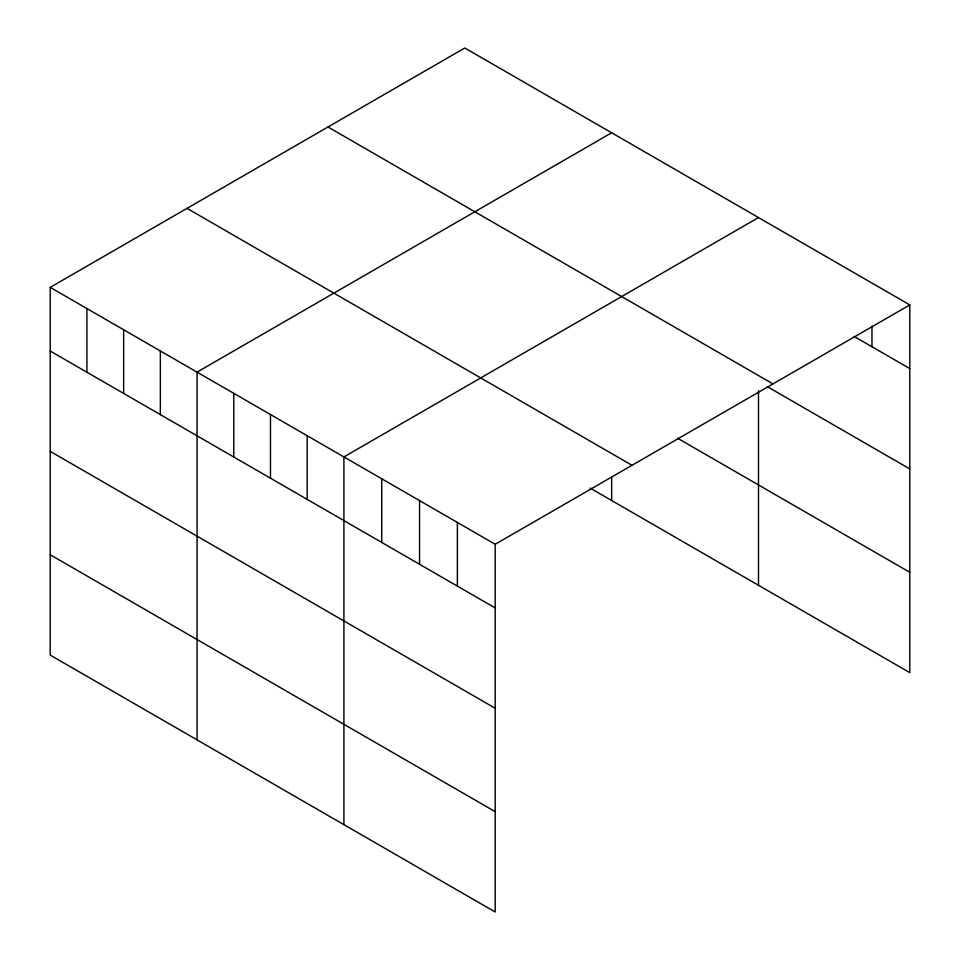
<?xml version="1.0" encoding="UTF-8"?>
<svg xmlns="http://www.w3.org/2000/svg" width="960" height="960" viewBox="0 0 960 960"><rect width="100%" height="100%" fill="white"/><g stroke="black" fill="none" stroke-linecap="round" stroke-linejoin="round"><path stroke-width="1.44" d="M50.208 287.364L495.204 544.272L495.204 912L50.208 655.092L50.208 287.364L464.796 48L909.792 304.908L909.792 672.636L590.124 488.088M611.652 132.78L197.052 372.144L197.052 739.872M758.496 217.56L343.908 456.924L343.908 824.652M495.204 544.272L909.792 304.908M854.316 336.552L909.792 368.58M327.984 126.984L772.968 383.904M767.316 386.664L909.792 468.924M677.472 438.18L909.792 572.304M187.032 208.368L632.016 465.288M50.208 351.024L495.204 607.944M50.208 451.368L495.204 708.276M50.208 554.748L495.204 811.656M871.968 326.016L871.968 346.74M758.496 390.564L758.496 585.288M611.652 476.904L611.652 500.508M457.38 522.432L457.38 586.104M419.556 500.592L419.556 564.264M381.732 478.764L381.732 542.424M307.188 435.732L307.188 499.392M270.48 414.528L270.48 478.2M233.772 393.336L233.772 457.008M160.344 350.94L160.344 414.612M123.636 329.748L123.636 393.42M86.928 308.556L86.928 372.228"/></g></svg>
